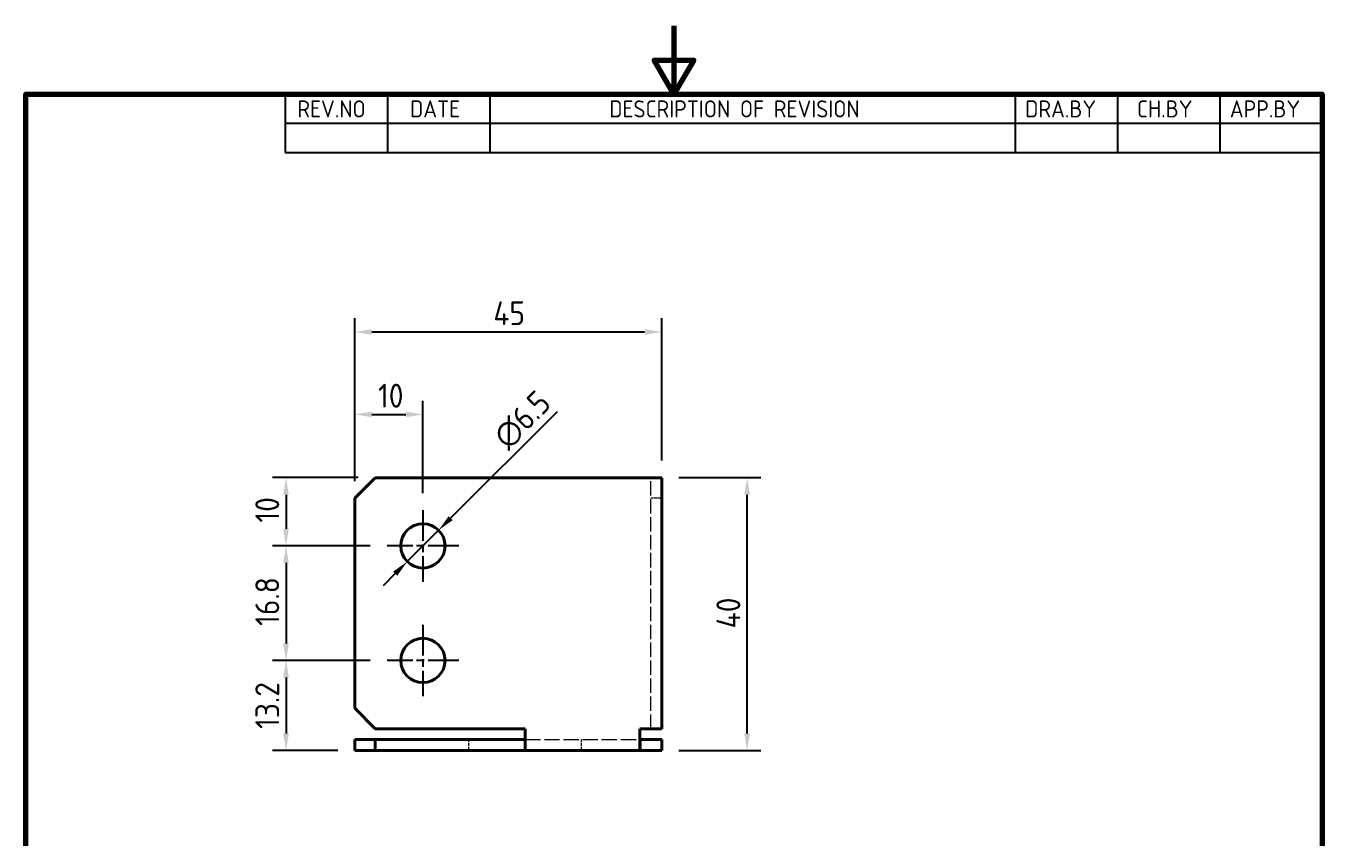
# Model space of a CAD drawing. Header units: millimetres. Extents: x 0 to 210, y 0 to 297.
# Drawn here: x 10 to 200, y 178.1 to 297 of the extents above; entities that cross this region are included whole.
import ezdxf

# ---------------------------------------------------------------- set-up
doc = ezdxf.new("R2010")
doc.units = ezdxf.units.MM
doc.linetypes.add('CHAIN', pattern=[0.3543, 0.2362, -0.0295, 0.0591, -0.0295])
doc.linetypes.add('DASHED', pattern=[0.2067, 0.1654, -0.0413])
doc.layers.get('0').update_dxf_attribs({"color": 3, "lineweight": 25})
for name, color, linetype, lineweight in [('가려진 것(ISO)', 2, 'DASHED', 18), ('가시적인 것(ISO)', 3, 'Continuous', 40), ('경계(ISO)', 7, 'Continuous', 70), ('기호(ISO)', 5, 'Continuous', 25), ('중심 표식(ISO)', 1, 'Continuous', 25), ('치수(ISO)', 7, 'Continuous', 25)]:
    doc.layers.add(name, color=color, linetype=linetype, lineweight=lineweight)
doc.styles.add('ISO Proportiona M2B', font='isocp.shx')
doc.styles.add('치수 텍스트_PSTEK_POSCO', font='isocp.shx')
doc.dimstyles.new('치수_PSTEK_POSCO', dxfattribs={"dimtxt": 3.5, "dimasz": 2.5, "dimexe": 2, "dimexo": 2.5, "dimgap": 1, "dimtad": 1, "dimrnd": 1e-08, "dimdsep": 46, "dimtxsty": '치수 텍스트_PSTEK_POSCO', "dimcen": 0.09, "dimdle": 10, "dimclrd": 7, "dimclre": 7, "dimclrt": 2, "dimadec": 1, "dimazin": 2, "dimtfac": 1, "dimtmove": 0, "dimatfit": 3, "dimfxl": 0, "dimtolj": 1, "dimlwd": -1, "dimlwe": -1, "dimarcsym": 0})

# ---------------------------------------------------------------- blocks, each defined once
blk = doc.blocks.new('경계 Default Border')
at = {"layer": '경계(ISO)', "flags": 128}
for points in [[(105, 297), (105, 287), (102.11, 292), (107.89, 292), (105, 287)], [(10, 10), (10, 287), (200, 287), (200, 10), (10, 10)]]:
    blk.add_lwpolyline(points, dxfattribs=at)
blk = doc.blocks.new('리비전 내역')
at = {"layer": '기호(ISO)'}
for p, q in [((48, 287), (200, 287)), ((48, 287), (48, 282.72)), ((63, 287), (63, 282.72)), ((78, 287), (78, 282.72)), ((155, 287), (155, 282.72)), ((170, 287), (170, 282.72)), ((185, 287), (185, 282.72)), ((200, 287), (200, 282.72)), ((48, 282.72), (200, 282.72)), ((48, 282.72), (48, 278.44)), ((63, 282.72), (63, 278.44)), ((78, 282.72), (78, 278.44)), ((155, 282.72), (155, 278.44)), ((170, 282.72), (170, 278.44)), ((185, 282.72), (185, 278.44)), ((200, 282.72), (200, 278.44)), ((48, 278.44), (200, 278.44))]:
    blk.add_line(p, q, dxfattribs=at)
at = {"layer": '기호(ISO)', "color": 2, "char_height": 2.5, "attachment_point": 7, "style": 'ISO Proportiona M2B'}
for s, insert in [('REV.NO', (49.79, 283.58)), ('DATE', (66.31, 283.58)), ('DESCRIPTION OF REVISION', (95.51, 283.58)), ('DRA.BY', (156.48, 283.58)), ('CH.BY', (172.86, 283.58)), ('APP.BY', (186.48, 283.58))]:
    blk.add_mtext(s, dxfattribs=dict(at, insert=insert))
blk = doc.blocks.new('*D32')
at = {"layer": 'Defpoints', "color": 0, "transparency": 16777216}
for p in [(61.2, 230.77), (48.13, 220.77), (62.95, 220.77)]:
    blk.add_point(p, dxfattribs=at)
at = {"layer": '치수(ISO)', "color": 7, "transparency": 16777216}
for p, q in [((58.7, 230.77), (46.13, 230.77)), ((48.13, 228.27), (48.13, 223.27)), ((60.45, 220.77), (46.13, 220.77))]:
    blk.add_line(p, q, dxfattribs=at)
for points in [[(47.71, 228.27), (48.54, 228.27), (48.13, 230.77)], [(47.71, 223.27), (48.54, 223.27), (48.13, 220.77)]]:
    blk.add_solid(points, dxfattribs=at)
at = {"layer": '치수(ISO)', "color": 2, "transparency": 16777216, "insert": (45.38, 224.19), "char_height": 3.5, "attachment_point": 4, "rotation": 90, "style": '치수 텍스트_PSTEK_POSCO'}
blk.add_mtext('\\A1;10', dxfattribs=at)
blk = doc.blocks.new('*D33')
at = {"layer": 'Defpoints', "color": 0, "transparency": 16777216}
for p in [(62.95, 220.77), (48.13, 203.97), (62.95, 203.97)]:
    blk.add_point(p, dxfattribs=at)
at = {"layer": '치수(ISO)', "color": 7, "transparency": 16777216}
for p, q in [((60.45, 220.77), (46.13, 220.77)), ((48.13, 218.27), (48.13, 206.47)), ((60.45, 203.97), (46.13, 203.97))]:
    blk.add_line(p, q, dxfattribs=at)
for points in [[(47.71, 218.27), (48.54, 218.27), (48.13, 220.77)], [(47.71, 206.47), (48.54, 206.47), (48.13, 203.97)]]:
    blk.add_solid(points, dxfattribs=at)
at = {"layer": '치수(ISO)', "color": 2, "transparency": 16777216, "insert": (45.38, 209.04), "char_height": 3.5, "attachment_point": 4, "rotation": 90, "style": '치수 텍스트_PSTEK_POSCO'}
blk.add_mtext('\\A1;16.8', dxfattribs=at)
blk = doc.blocks.new('*D34')
at = {"layer": 'Defpoints', "color": 0, "transparency": 16777216}
for p in [(62.95, 203.97), (48.13, 190.77), (58.2, 190.77)]:
    blk.add_point(p, dxfattribs=at)
at = {"layer": '치수(ISO)', "color": 7, "transparency": 16777216}
for p, q in [((60.45, 203.97), (46.13, 203.97)), ((48.13, 201.47), (48.13, 193.27)), ((55.7, 190.77), (46.13, 190.77))]:
    blk.add_line(p, q, dxfattribs=at)
for points in [[(47.71, 201.47), (48.54, 201.47), (48.13, 203.97)], [(47.71, 193.27), (48.54, 193.27), (48.13, 190.77)]]:
    blk.add_solid(points, dxfattribs=at)
at = {"layer": '치수(ISO)', "color": 2, "transparency": 16777216, "insert": (45.38, 193.94), "char_height": 3.5, "attachment_point": 4, "rotation": 90, "style": '치수 텍스트_PSTEK_POSCO'}
blk.add_mtext('\\A1;13.2', dxfattribs=at)
blk = doc.blocks.new('*D35')
at = {"layer": 'Defpoints', "color": 0, "transparency": 16777216}
for p in [(68.2, 240.04), (58.2, 227.77), (68.2, 226.02)]:
    blk.add_point(p, dxfattribs=at)
at = {"layer": '치수(ISO)', "color": 7, "transparency": 16777216}
for p, q in [((58.2, 230.27), (58.2, 242.04)), ((68.2, 228.52), (68.2, 242.04)), ((60.7, 240.04), (65.7, 240.04))]:
    blk.add_line(p, q, dxfattribs=at)
for points in [[(60.7, 240.46), (60.7, 239.63), (58.2, 240.04)], [(65.7, 240.46), (65.7, 239.63), (68.2, 240.04)]]:
    blk.add_solid(points, dxfattribs=at)
at = {"layer": '치수(ISO)', "color": 2, "transparency": 16777216, "insert": (61.62, 242.79), "char_height": 3.5, "attachment_point": 4, "style": '치수 텍스트_PSTEK_POSCO'}
blk.add_mtext('\\A1;10', dxfattribs=at)
blk = doc.blocks.new('*D36')
at = {"layer": 'Defpoints', "color": 0, "transparency": 16777216}
for p in [(103.2, 252.13), (103.2, 230.77), (58.2, 227.77)]:
    blk.add_point(p, dxfattribs=at)
at = {"layer": '치수(ISO)', "color": 7, "transparency": 16777216}
for p, q in [((58.2, 230.27), (58.2, 254.13)), ((103.2, 233.27), (103.2, 254.13)), ((60.7, 252.13), (100.7, 252.13))]:
    blk.add_line(p, q, dxfattribs=at)
for points in [[(60.7, 252.55), (60.7, 251.72), (58.2, 252.13)], [(100.7, 252.55), (100.7, 251.72), (103.2, 252.13)]]:
    blk.add_solid(points, dxfattribs=at)
at = {"layer": '치수(ISO)', "color": 2, "transparency": 16777216, "insert": (78.52, 254.88), "char_height": 3.5, "attachment_point": 4, "style": '치수 텍스트_PSTEK_POSCO'}
blk.add_mtext('\\A1;45', dxfattribs=at)
blk = doc.blocks.new('*D37')
at = {"layer": 'Defpoints', "color": 0, "transparency": 16777216}
for p in [(70.49, 223.06), (65.9, 218.47)]:
    blk.add_point(p, dxfattribs=at)
at = {"layer": '치수(ISO)', "color": 7, "transparency": 16777216}
for p, q in [((72.26, 224.83), (87.92, 240.49)), ((65.9, 218.47), (70.49, 223.06)), ((64.13, 216.7), (62.36, 214.93))]:
    blk.add_line(p, q, dxfattribs=at)
for points in [[(71.97, 225.13), (72.56, 224.54), (70.49, 223.06)], [(63.84, 217), (64.43, 216.41), (65.9, 218.47)]]:
    blk.add_solid(points, dxfattribs=at)
at = {"layer": '치수(ISO)', "color": 2, "transparency": 16777216, "insert": (79.47, 235.93), "char_height": 3.5, "attachment_point": 4, "rotation": 45, "style": '치수 텍스트_PSTEK_POSCO'}
blk.add_mtext('\\A1;∅6.5', dxfattribs=at)
blk = doc.blocks.new('*D39')
at = {"layer": 'Defpoints', "color": 0, "transparency": 16777216}
for p in [(103.2, 230.77), (115.72, 230.77), (103.2, 190.77)]:
    blk.add_point(p, dxfattribs=at)
at = {"layer": '치수(ISO)', "color": 7, "transparency": 16777216}
for p, q in [((105.7, 230.77), (117.72, 230.77)), ((115.72, 193.27), (115.72, 228.27)), ((105.7, 190.77), (117.72, 190.77))]:
    blk.add_line(p, q, dxfattribs=at)
for points in [[(115.3, 228.27), (116.14, 228.27), (115.72, 230.77)], [(115.3, 193.27), (116.14, 193.27), (115.72, 190.77)]]:
    blk.add_solid(points, dxfattribs=at)
at = {"layer": '치수(ISO)', "color": 2, "transparency": 16777216, "insert": (112.97, 208.67), "char_height": 3.5, "attachment_point": 4, "rotation": 90, "style": '치수 텍스트_PSTEK_POSCO'}
blk.add_mtext('\\A1;40', dxfattribs=at)

msp = doc.modelspace()

# ---------------------------------------------------------------- linework, layer by layer
at = {"layer": '가려진 것(ISO)', "ltscale": 12.716843}
msp.add_line((101.5965, 193.9666), (101.5965, 230.7666), dxfattribs=at)
at = {"layer": '가려진 것(ISO)', "ltscale": 3.047415}
for p, q in [((103.1965, 227.7666), (101.5965, 227.7666)), ((74.9465, 190.7666), (74.9465, 192.3666)), ((91.4465, 190.7666), (91.4465, 192.3666)), ((100.1965, 190.7666), (100.1965, 192.3666))]:
    msp.add_line(p, q, dxfattribs=at)
at = {"layer": '가려진 것(ISO)', "ltscale": 13.546203}
msp.add_line((83.1965, 192.3666), (99.9965, 192.3666), dxfattribs=at)
at = {"layer": '가시적인 것(ISO)'}
for p, q in [((58.1965, 227.7666), (61.1965, 230.7666)), ((99.9965, 230.7666), (61.1965, 230.7666)), ((103.1965, 230.7666), (99.9965, 230.7666)), ((103.1965, 230.7666), (103.1965, 193.9666)), ((58.1965, 227.7666), (58.1965, 196.9666)), ((61.1965, 193.9666), (58.1965, 196.9666)), ((61.1965, 193.9666), (83.1965, 193.9666)), ((83.1965, 190.7666), (83.1965, 193.9666)), ((99.9965, 193.9666), (103.1965, 193.9666)), ((99.9965, 193.9666), (99.9965, 190.7666)), ((61.1965, 192.3666), (58.1965, 192.3666)), ((58.1965, 192.3666), (58.1965, 190.7666)), ((61.1965, 190.7666), (61.1965, 192.3666)), ((61.1965, 192.3666), (83.1965, 192.3666)), ((99.9965, 192.3666), (103.1965, 192.3666)), ((103.1965, 192.3666), (103.1965, 190.7666)), ((58.1965, 190.7666), (61.1965, 190.7666)), ((83.1965, 190.7666), (61.1965, 190.7666)), ((99.9965, 190.7666), (83.1965, 190.7666)), ((103.1965, 190.7666), (99.9965, 190.7666))]:
    msp.add_line(p, q, dxfattribs=at)
for centre in [(68.1965, 220.7666), (68.1965, 203.9666)]:
    msp.add_circle(centre, 3.25, dxfattribs=at)
at = {"layer": '중심 표식(ISO)', "linetype": 'CHAIN', "ltscale": 19.051651}
for p, q in [((68.1965, 226.0166), (68.1965, 215.5166)), ((73.4465, 220.7666), (62.9465, 220.7666)), ((68.1965, 209.2166), (68.1965, 198.7166)), ((73.4465, 203.9666), (62.9465, 203.9666))]:
    msp.add_line(p, q, dxfattribs=at)

# ---------------------------------------------------------------- block references
msp.add_blockref('경계 Default Border', (0, 0))
at = {"layer": '기호(ISO)'}
msp.add_blockref('리비전 내역', (0, 0), dxfattribs=at)

# ---------------------------------------------------------------- dimensions: what is measured, and where the dimension line sits
at = {"layer": '치수(ISO)', "color": 7}
for base, p1, p2, angle, picture, middle in [((103.1965, 252.1329), (58.1965, 227.7666), (103.1965, 230.7666), 180, '*D36', (80.6965, 252.1329)), ((68.1965, 240.0428), (58.1965, 227.7666), (68.1965, 226.0166), 180, '*D35', (63.1965, 240.0428)), ((48.1279, 220.7666), (61.1965, 230.7666), (62.9465, 220.7666), 90, '*D32', (48.1279, 225.7666)), ((115.7198, 230.7666), (103.1965, 190.7666), (103.1965, 230.7666), 90, '*D39', (115.7198, 210.7666)), ((48.1279, 203.9666), (62.9465, 220.7666), (62.9465, 203.9666), 90, '*D33', (48.1279, 212.3666)), ((48.1279, 190.7666), (62.9465, 203.9666), (58.1965, 190.7666), 90, '*D34', (48.1279, 197.3666))]:
    dim = msp.add_linear_dim(base=base, p1=p1, p2=p2, angle=angle, dimstyle='치수_PSTEK_POSCO', override={"dimdec": 2, "dimtp": 0, "dimtm": 0, "dimtdec": 2, "dimtofl": 0, "dimatfit": 1}, dxfattribs=at)
    dim.commit()
    dim.dimension.update_dxf_attribs({"geometry": picture, "text_midpoint": middle, "dimtype": 160})
dim = msp.add_diameter_dim_2p(p1=(65.8984, 218.4685), p2=(70.4946, 223.0647), dimstyle='치수_PSTEK_POSCO', override={"dimdec": 2, "dimlfac": 1, "dimtp": 0, "dimtm": 0, "dimtdec": 2, "dimatfit": 2}, dxfattribs=at)
dim.commit()
dim.dimension.update_dxf_attribs({"geometry": '*D37', "text_midpoint": (84.3114, 236.8815), "dimtype": 163})

doc.saveas('drawing.dxf')
